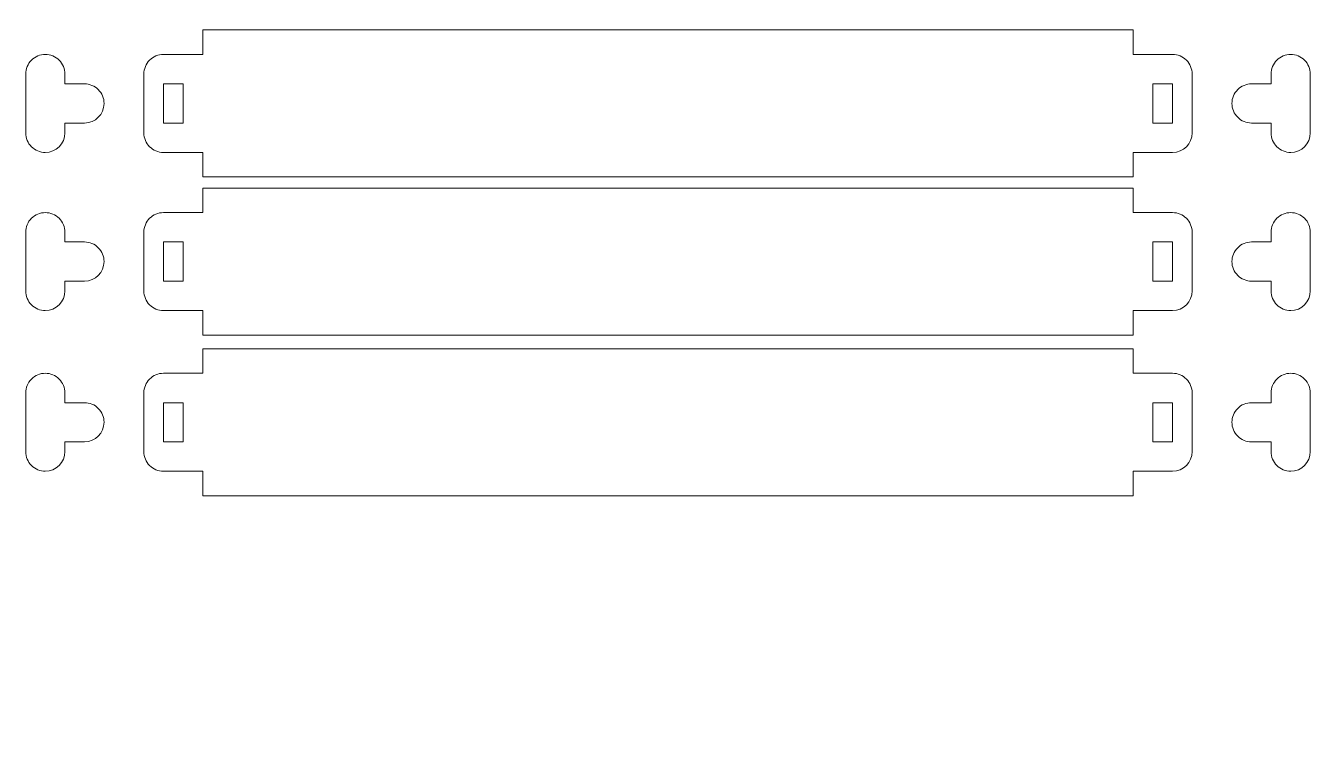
# Model space of a CAD drawing. Header units: millimetres. Extents: x -661 to 660, y -1432 to 519.
# Drawn here: x -605.2 to -343, y -475.4 to -327.9 of the extents above; entities that cross this region are included whole.
import ezdxf

# ---------------------------------------------------------------- set-up
doc = ezdxf.new("R2010")
doc.units = ezdxf.units.MM
doc.header["$MEASUREMENT"] = 0
doc.layers.add('layer 1', color=7, linetype='Continuous')

msp = doc.modelspace()

# ---------------------------------------------------------------- linework, layer by layer
at = {"layer": 'layer 1', "color": 5, "lineweight": 9}
for points, knots in [([(-422.0869, -144.0563), (-422.0869, -155.102), (-431.0412, -164.0563), (-442.0869, -164.0563), (-442.0869, -164.0563), (-453.1326, -164.0564), (-462.0869, -155.1021), (-462.0869, -144.0564), (-462.0869, -144.0564), (-462.0869, -133.0107), (-453.1327, -124.0564), (-442.087, -124.0564), (-442.087, -124.0564), (-431.0413, -124.0563), (-422.087, -133.0106), (-422.0869, -144.0562), (-422.0839, -475.4242), (-422.0869, 518.6857), (-422.0869, -144.0563)], [0, 0, 0, 0, 0.2, 0.2, 0.2, 0.2, 0.4, 0.4, 0.4, 0.4, 0.6, 0.6, 0.6, 0.6, 1, 1, 1, 1.0001, 1.0001, 1.0001, 1.0001]), ([(-371.1007, -333.7741), (-371.1007, -333.7741), (-379.1007, -333.774), (-379.1007, -333.774), (-379.1007, -333.774), (-379.1007, -333.774), (-379.1007, -328.774), (-379.1007, -328.774), (-379.1007, -328.774), (-379.1007, -328.774), (-569.1007, -328.774), (-569.1007, -328.774), (-569.1007, -328.774), (-569.1007, -328.774), (-569.1007, -333.774), (-569.1007, -333.774), (-569.1007, -333.774), (-569.1007, -333.774), (-577.1007, -333.7741), (-577.1007, -333.7741), (-577.1007, -333.7741), (-578.1616, -333.7741), (-579.179, -334.1955), (-579.9291, -334.9456), (-579.9291, -334.9456), (-580.6793, -335.6958), (-581.1007, -336.7132), (-581.1007, -337.774), (-581.1007, -337.774), (-581.1007, -337.774), (-581.1007, -349.774), (-581.1007, -349.774), (-581.1007, -349.774), (-581.1007, -350.8349), (-580.6793, -351.8523), (-579.9291, -352.6025), (-579.9291, -352.6025), (-579.179, -353.3526), (-578.1616, -353.774), (-577.1007, -353.774), (-577.1007, -353.774), (-577.1007, -353.774), (-569.1007, -353.774), (-569.1007, -353.774), (-569.1007, -353.774), (-569.1007, -353.774), (-569.1007, -358.774), (-569.1007, -358.774), (-569.1007, -358.774), (-569.1007, -358.774), (-379.1007, -358.774), (-379.1007, -358.774), (-379.1007, -358.774), (-379.1007, -358.774), (-379.1007, -353.774), (-379.1007, -353.774), (-379.1007, -353.774), (-379.1007, -353.774), (-371.1007, -353.774), (-371.1007, -353.774), (-371.1007, -353.774), (-368.8916, -353.774), (-367.1007, -351.9832), (-367.1007, -349.7741), (-367.1007, -349.7741), (-367.1007, -349.7741), (-367.1007, -337.774), (-367.1007, -337.774), (-367.1007, -337.774), (-367.1007, -336.7132), (-367.5221, -335.6958), (-368.2723, -334.9456), (-368.2723, -334.9456), (-369.0224, -334.1955), (-370.0398, -333.7741), (-371.1007, -333.7741)], [0, 0, 0, 0, 0.05, 0.05, 0.05, 0.05, 0.1, 0.1, 0.1, 0.1, 0.15, 0.15, 0.15, 0.15, 0.2, 0.2, 0.2, 0.2, 0.25, 0.25, 0.25, 0.25, 0.3, 0.3, 0.3, 0.3, 0.35, 0.35, 0.35, 0.35, 0.4, 0.4, 0.4, 0.4, 0.45, 0.45, 0.45, 0.45, 0.5, 0.5, 0.5, 0.5, 0.55, 0.55, 0.55, 0.55, 0.6, 0.6, 0.6, 0.6, 0.65, 0.65, 0.65, 0.65, 0.7, 0.7, 0.7, 0.7, 0.75, 0.75, 0.75, 0.75, 0.8, 0.8, 0.8, 0.8, 0.85, 0.85, 0.85, 0.85, 0.9, 0.9, 0.9, 0.9, 1, 1, 1, 1]), ([(-589.2314, -343.774), (-589.2314, -342.7132), (-589.6528, -341.6958), (-590.403, -340.9456), (-590.403, -340.9456), (-591.1531, -340.1955), (-592.1705, -339.7741), (-593.2314, -339.7741), (-593.2314, -339.7741), (-593.2314, -339.7741), (-597.2314, -339.774), (-597.2314, -339.774), (-597.2314, -339.774), (-597.2314, -339.774), (-597.2314, -337.774), (-597.2314, -337.774), (-597.2314, -337.774), (-597.2314, -336.7132), (-597.6528, -335.6958), (-598.403, -334.9456), (-598.403, -334.9456), (-599.1531, -334.1955), (-600.1705, -333.7741), (-601.2314, -333.7741), (-601.2314, -333.7741), (-602.2923, -333.7741), (-603.3097, -334.1955), (-604.0598, -334.9456), (-604.0598, -334.9456), (-604.81, -335.6958), (-605.2314, -336.7132), (-605.2314, -337.774), (-605.2314, -337.774), (-605.2314, -337.774), (-605.2314, -349.774), (-605.2314, -349.774), (-605.2314, -349.774), (-605.2314, -350.8349), (-604.81, -351.8523), (-604.0598, -352.6025), (-604.0598, -352.6025), (-603.3097, -353.3526), (-602.2923, -353.774), (-601.2314, -353.774), (-601.2314, -353.774), (-599.0223, -353.774), (-597.2314, -351.9832), (-597.2314, -349.7741), (-597.2314, -349.7741), (-597.2314, -349.7741), (-597.2314, -347.774), (-597.2314, -347.774), (-597.2314, -347.774), (-597.2314, -347.774), (-593.2314, -347.774), (-593.2314, -347.774), (-593.2314, -347.774), (-591.0223, -347.774), (-589.2314, -345.9832), (-589.2314, -343.774)], [0, 0, 0, 0, 0.0625, 0.0625, 0.0625, 0.0625, 0.125, 0.125, 0.125, 0.125, 0.1875, 0.1875, 0.1875, 0.1875, 0.25, 0.25, 0.25, 0.25, 0.3125, 0.3125, 0.3125, 0.3125, 0.375, 0.375, 0.375, 0.375, 0.4375, 0.4375, 0.4375, 0.4375, 0.5, 0.5, 0.5, 0.5, 0.5625, 0.5625, 0.5625, 0.5625, 0.625, 0.625, 0.625, 0.625, 0.6875, 0.6875, 0.6875, 0.6875, 0.75, 0.75, 0.75, 0.75, 0.8125, 0.8125, 0.8125, 0.8125, 0.875, 0.875, 0.875, 0.875, 1, 1, 1, 1]), ([(-342.97, -349.7741), (-342.97, -349.7741), (-342.97, -337.774), (-342.97, -337.774), (-342.97, -337.774), (-342.97, -336.7132), (-343.3914, -335.6958), (-344.1416, -334.9456), (-344.1416, -334.9456), (-344.8917, -334.1955), (-345.9091, -333.7741), (-346.97, -333.7741), (-346.97, -333.7741), (-348.0309, -333.7741), (-349.0483, -334.1955), (-349.7984, -334.9456), (-349.7984, -334.9456), (-350.5486, -335.6958), (-350.97, -336.7132), (-350.97, -337.774), (-350.97, -337.774), (-350.97, -337.774), (-350.97, -339.774), (-350.97, -339.774), (-350.97, -339.774), (-350.97, -339.774), (-354.97, -339.7741), (-354.97, -339.7741), (-354.97, -339.7741), (-356.0309, -339.7741), (-357.0483, -340.1955), (-357.7984, -340.9456), (-357.7984, -340.9456), (-358.5486, -341.6958), (-358.97, -342.7132), (-358.97, -343.774), (-358.97, -343.774), (-358.97, -344.8349), (-358.5486, -345.8523), (-357.7984, -346.6025), (-357.7984, -346.6025), (-357.0483, -347.3526), (-356.0309, -347.774), (-354.97, -347.774), (-354.97, -347.774), (-354.97, -347.774), (-350.97, -347.774), (-350.97, -347.774), (-350.97, -347.774), (-350.97, -347.774), (-350.97, -349.774), (-350.97, -349.774), (-350.97, -349.774), (-350.97, -350.8349), (-350.5486, -351.8523), (-349.7984, -352.6025), (-349.7984, -352.6025), (-349.0483, -353.3526), (-348.0309, -353.774), (-346.97, -353.774), (-346.97, -353.774), (-344.7609, -353.774), (-342.97, -351.9832), (-342.97, -349.7741)], [0, 0, 0, 0, 0.05882353, 0.05882353, 0.05882353, 0.05882353, 0.11764706, 0.11764706, 0.11764706, 0.11764706, 0.17647059, 0.17647059, 0.17647059, 0.17647059, 0.23529412, 0.23529412, 0.23529412, 0.23529412, 0.29411765, 0.29411765, 0.29411765, 0.29411765, 0.35294118, 0.35294118, 0.35294118, 0.35294118, 0.41176471, 0.41176471, 0.41176471, 0.41176471, 0.47058824, 0.47058824, 0.47058824, 0.47058824, 0.52941176, 0.52941176, 0.52941176, 0.52941176, 0.58823529, 0.58823529, 0.58823529, 0.58823529, 0.64705882, 0.64705882, 0.64705882, 0.64705882, 0.70588235, 0.70588235, 0.70588235, 0.70588235, 0.76470588, 0.76470588, 0.76470588, 0.76470588, 0.82352941, 0.82352941, 0.82352941, 0.82352941, 0.88235294, 0.88235294, 0.88235294, 0.88235294, 1, 1, 1, 1]), ([(-573.1007, -347.774), (-573.1007, -347.774), (-577.1007, -347.774), (-577.1007, -347.774), (-577.1007, -347.774), (-577.1007, -347.774), (-577.1007, -339.774), (-577.1007, -339.774), (-577.1007, -339.774), (-577.1007, -339.774), (-573.1007, -339.774), (-573.1007, -339.774), (-573.1007, -339.774), (-573.1007, -339.774), (-573.1007, -347.774), (-573.1007, -347.774)], [0, 0, 0, 0, 0.2, 0.2, 0.2, 0.2, 0.4, 0.4, 0.4, 0.4, 0.6, 0.6, 0.6, 0.6, 1, 1, 1, 1]), ([(-375.1007, -347.774), (-375.1007, -347.774), (-371.1007, -347.774), (-371.1007, -347.774), (-371.1007, -347.774), (-371.1007, -347.774), (-371.1007, -339.774), (-371.1007, -339.774), (-371.1007, -339.774), (-371.1007, -339.774), (-375.1007, -339.774), (-375.1007, -339.774), (-375.1007, -339.774), (-375.1007, -339.774), (-375.1007, -347.774), (-375.1007, -347.774)], [0, 0, 0, 0, 0.2, 0.2, 0.2, 0.2, 0.4, 0.4, 0.4, 0.4, 0.6, 0.6, 0.6, 0.6, 1, 1, 1, 1]), ([(-371.1007, -366.0533), (-371.1007, -366.0533), (-379.1007, -366.0532), (-379.1007, -366.0532), (-379.1007, -366.0532), (-379.1007, -366.0532), (-379.1007, -361.0532), (-379.1007, -361.0532), (-379.1007, -361.0532), (-379.1007, -361.0532), (-569.1007, -361.0532), (-569.1007, -361.0532), (-569.1007, -361.0532), (-569.1007, -361.0532), (-569.1007, -366.0532), (-569.1007, -366.0532), (-569.1007, -366.0532), (-569.1007, -366.0532), (-577.1007, -366.0533), (-577.1007, -366.0533), (-577.1007, -366.0533), (-578.1616, -366.0533), (-579.179, -366.4747), (-579.9291, -367.2248), (-579.9291, -367.2248), (-580.6793, -367.975), (-581.1007, -368.9924), (-581.1007, -370.0532), (-581.1007, -370.0532), (-581.1007, -370.0532), (-581.1007, -382.0532), (-581.1007, -382.0532), (-581.1007, -382.0532), (-581.1007, -383.1141), (-580.6793, -384.1315), (-579.9291, -384.8817), (-579.9291, -384.8817), (-579.179, -385.6318), (-578.1616, -386.0532), (-577.1007, -386.0532), (-577.1007, -386.0532), (-577.1007, -386.0532), (-569.1007, -386.0532), (-569.1007, -386.0532), (-569.1007, -386.0532), (-569.1007, -386.0532), (-569.1007, -391.0532), (-569.1007, -391.0532), (-569.1007, -391.0532), (-569.1007, -391.0532), (-379.1007, -391.0532), (-379.1007, -391.0532), (-379.1007, -391.0532), (-379.1007, -391.0532), (-379.1007, -386.0532), (-379.1007, -386.0532), (-379.1007, -386.0532), (-379.1007, -386.0532), (-371.1007, -386.0532), (-371.1007, -386.0532), (-371.1007, -386.0532), (-368.8916, -386.0532), (-367.1007, -384.2624), (-367.1007, -382.0533), (-367.1007, -382.0533), (-367.1007, -382.0533), (-367.1007, -370.0532), (-367.1007, -370.0532), (-367.1007, -370.0532), (-367.1007, -368.9924), (-367.5221, -367.975), (-368.2723, -367.2248), (-368.2723, -367.2248), (-369.0224, -366.4747), (-370.0398, -366.0533), (-371.1007, -366.0533)], [0, 0, 0, 0, 0.05, 0.05, 0.05, 0.05, 0.1, 0.1, 0.1, 0.1, 0.15, 0.15, 0.15, 0.15, 0.2, 0.2, 0.2, 0.2, 0.25, 0.25, 0.25, 0.25, 0.3, 0.3, 0.3, 0.3, 0.35, 0.35, 0.35, 0.35, 0.4, 0.4, 0.4, 0.4, 0.45, 0.45, 0.45, 0.45, 0.5, 0.5, 0.5, 0.5, 0.55, 0.55, 0.55, 0.55, 0.6, 0.6, 0.6, 0.6, 0.65, 0.65, 0.65, 0.65, 0.7, 0.7, 0.7, 0.7, 0.75, 0.75, 0.75, 0.75, 0.8, 0.8, 0.8, 0.8, 0.85, 0.85, 0.85, 0.85, 0.9, 0.9, 0.9, 0.9, 1, 1, 1, 1]), ([(-589.2314, -376.0532), (-589.2314, -374.9924), (-589.6528, -373.975), (-590.403, -373.2248), (-590.403, -373.2248), (-591.1531, -372.4747), (-592.1705, -372.0533), (-593.2314, -372.0533), (-593.2314, -372.0533), (-593.2314, -372.0533), (-597.2314, -372.0532), (-597.2314, -372.0532), (-597.2314, -372.0532), (-597.2314, -372.0532), (-597.2314, -370.0532), (-597.2314, -370.0532), (-597.2314, -370.0532), (-597.2314, -368.9924), (-597.6528, -367.975), (-598.403, -367.2248), (-598.403, -367.2248), (-599.1531, -366.4747), (-600.1705, -366.0533), (-601.2314, -366.0533), (-601.2314, -366.0533), (-602.2923, -366.0533), (-603.3097, -366.4747), (-604.0598, -367.2248), (-604.0598, -367.2248), (-604.81, -367.975), (-605.2314, -368.9924), (-605.2314, -370.0532), (-605.2314, -370.0532), (-605.2314, -370.0532), (-605.2314, -382.0532), (-605.2314, -382.0532), (-605.2314, -382.0532), (-605.2314, -383.1141), (-604.81, -384.1315), (-604.0598, -384.8817), (-604.0598, -384.8817), (-603.3097, -385.6318), (-602.2923, -386.0532), (-601.2314, -386.0532), (-601.2314, -386.0532), (-599.0223, -386.0532), (-597.2314, -384.2624), (-597.2314, -382.0533), (-597.2314, -382.0533), (-597.2314, -382.0533), (-597.2314, -380.0532), (-597.2314, -380.0532), (-597.2314, -380.0532), (-597.2314, -380.0532), (-593.2314, -380.0532), (-593.2314, -380.0532), (-593.2314, -380.0532), (-591.0223, -380.0532), (-589.2314, -378.2624), (-589.2314, -376.0532)], [0, 0, 0, 0, 0.0625, 0.0625, 0.0625, 0.0625, 0.125, 0.125, 0.125, 0.125, 0.1875, 0.1875, 0.1875, 0.1875, 0.25, 0.25, 0.25, 0.25, 0.3125, 0.3125, 0.3125, 0.3125, 0.375, 0.375, 0.375, 0.375, 0.4375, 0.4375, 0.4375, 0.4375, 0.5, 0.5, 0.5, 0.5, 0.5625, 0.5625, 0.5625, 0.5625, 0.625, 0.625, 0.625, 0.625, 0.6875, 0.6875, 0.6875, 0.6875, 0.75, 0.75, 0.75, 0.75, 0.8125, 0.8125, 0.8125, 0.8125, 0.875, 0.875, 0.875, 0.875, 1, 1, 1, 1]), ([(-342.97, -382.0533), (-342.97, -382.0533), (-342.97, -370.0532), (-342.97, -370.0532), (-342.97, -370.0532), (-342.97, -368.9924), (-343.3914, -367.975), (-344.1416, -367.2248), (-344.1416, -367.2248), (-344.8917, -366.4747), (-345.9091, -366.0533), (-346.97, -366.0533), (-346.97, -366.0533), (-348.0309, -366.0533), (-349.0483, -366.4747), (-349.7984, -367.2248), (-349.7984, -367.2248), (-350.5486, -367.975), (-350.97, -368.9924), (-350.97, -370.0532), (-350.97, -370.0532), (-350.97, -370.0532), (-350.97, -372.0532), (-350.97, -372.0532), (-350.97, -372.0532), (-350.97, -372.0532), (-354.97, -372.0533), (-354.97, -372.0533), (-354.97, -372.0533), (-356.0309, -372.0533), (-357.0483, -372.4747), (-357.7984, -373.2248), (-357.7984, -373.2248), (-358.5486, -373.975), (-358.97, -374.9924), (-358.97, -376.0532), (-358.97, -376.0532), (-358.97, -377.1141), (-358.5486, -378.1315), (-357.7984, -378.8817), (-357.7984, -378.8817), (-357.0483, -379.6318), (-356.0309, -380.0532), (-354.97, -380.0532), (-354.97, -380.0532), (-354.97, -380.0532), (-350.97, -380.0532), (-350.97, -380.0532), (-350.97, -380.0532), (-350.97, -380.0532), (-350.97, -382.0532), (-350.97, -382.0532), (-350.97, -382.0532), (-350.97, -383.1141), (-350.5486, -384.1315), (-349.7984, -384.8817), (-349.7984, -384.8817), (-349.0483, -385.6318), (-348.0309, -386.0532), (-346.97, -386.0532), (-346.97, -386.0532), (-344.7609, -386.0532), (-342.97, -384.2624), (-342.97, -382.0533)], [0, 0, 0, 0, 0.05882353, 0.05882353, 0.05882353, 0.05882353, 0.11764706, 0.11764706, 0.11764706, 0.11764706, 0.17647059, 0.17647059, 0.17647059, 0.17647059, 0.23529412, 0.23529412, 0.23529412, 0.23529412, 0.29411765, 0.29411765, 0.29411765, 0.29411765, 0.35294118, 0.35294118, 0.35294118, 0.35294118, 0.41176471, 0.41176471, 0.41176471, 0.41176471, 0.47058824, 0.47058824, 0.47058824, 0.47058824, 0.52941176, 0.52941176, 0.52941176, 0.52941176, 0.58823529, 0.58823529, 0.58823529, 0.58823529, 0.64705882, 0.64705882, 0.64705882, 0.64705882, 0.70588235, 0.70588235, 0.70588235, 0.70588235, 0.76470588, 0.76470588, 0.76470588, 0.76470588, 0.82352941, 0.82352941, 0.82352941, 0.82352941, 0.88235294, 0.88235294, 0.88235294, 0.88235294, 1, 1, 1, 1]), ([(-573.1007, -380.0532), (-573.1007, -380.0532), (-577.1007, -380.0532), (-577.1007, -380.0532), (-577.1007, -380.0532), (-577.1007, -380.0532), (-577.1007, -372.0532), (-577.1007, -372.0532), (-577.1007, -372.0532), (-577.1007, -372.0532), (-573.1007, -372.0532), (-573.1007, -372.0532), (-573.1007, -372.0532), (-573.1007, -372.0532), (-573.1007, -380.0532), (-573.1007, -380.0532)], [0, 0, 0, 0, 0.2, 0.2, 0.2, 0.2, 0.4, 0.4, 0.4, 0.4, 0.6, 0.6, 0.6, 0.6, 1, 1, 1, 1]), ([(-375.1007, -380.0532), (-375.1007, -380.0532), (-371.1007, -380.0532), (-371.1007, -380.0532), (-371.1007, -380.0532), (-371.1007, -380.0532), (-371.1007, -372.0532), (-371.1007, -372.0532), (-371.1007, -372.0532), (-371.1007, -372.0532), (-375.1007, -372.0532), (-375.1007, -372.0532), (-375.1007, -372.0532), (-375.1007, -372.0532), (-375.1007, -380.0532), (-375.1007, -380.0532)], [0, 0, 0, 0, 0.2, 0.2, 0.2, 0.2, 0.4, 0.4, 0.4, 0.4, 0.6, 0.6, 0.6, 0.6, 1, 1, 1, 1]), ([(-371.1007, -398.8617), (-371.1007, -398.8617), (-379.1007, -398.8616), (-379.1007, -398.8616), (-379.1007, -398.8616), (-379.1007, -398.8616), (-379.1007, -393.8616), (-379.1007, -393.8616), (-379.1007, -393.8616), (-379.1007, -393.8616), (-569.1007, -393.8616), (-569.1007, -393.8616), (-569.1007, -393.8616), (-569.1007, -393.8616), (-569.1007, -398.8616), (-569.1007, -398.8616), (-569.1007, -398.8616), (-569.1007, -398.8616), (-577.1007, -398.8617), (-577.1007, -398.8617), (-577.1007, -398.8617), (-578.1616, -398.8617), (-579.179, -399.2831), (-579.9291, -400.0332), (-579.9291, -400.0332), (-580.6793, -400.7834), (-581.1007, -401.8008), (-581.1007, -402.8616), (-581.1007, -402.8616), (-581.1007, -402.8616), (-581.1007, -414.8616), (-581.1007, -414.8616), (-581.1007, -414.8616), (-581.1007, -415.9225), (-580.6793, -416.9399), (-579.9291, -417.6901), (-579.9291, -417.6901), (-579.179, -418.4402), (-578.1616, -418.8616), (-577.1007, -418.8616), (-577.1007, -418.8616), (-577.1007, -418.8616), (-569.1007, -418.8616), (-569.1007, -418.8616), (-569.1007, -418.8616), (-569.1007, -418.8616), (-569.1007, -423.8616), (-569.1007, -423.8616), (-569.1007, -423.8616), (-569.1007, -423.8616), (-379.1007, -423.8616), (-379.1007, -423.8616), (-379.1007, -423.8616), (-379.1007, -423.8616), (-379.1007, -418.8616), (-379.1007, -418.8616), (-379.1007, -418.8616), (-379.1007, -418.8616), (-371.1007, -418.8616), (-371.1007, -418.8616), (-371.1007, -418.8616), (-368.8916, -418.8616), (-367.1007, -417.0708), (-367.1007, -414.8617), (-367.1007, -414.8617), (-367.1007, -414.8617), (-367.1007, -402.8616), (-367.1007, -402.8616), (-367.1007, -402.8616), (-367.1007, -401.8008), (-367.5221, -400.7834), (-368.2723, -400.0332), (-368.2723, -400.0332), (-369.0224, -399.2831), (-370.0398, -398.8617), (-371.1007, -398.8617)], [0, 0, 0, 0, 0.05, 0.05, 0.05, 0.05, 0.1, 0.1, 0.1, 0.1, 0.15, 0.15, 0.15, 0.15, 0.2, 0.2, 0.2, 0.2, 0.25, 0.25, 0.25, 0.25, 0.3, 0.3, 0.3, 0.3, 0.35, 0.35, 0.35, 0.35, 0.4, 0.4, 0.4, 0.4, 0.45, 0.45, 0.45, 0.45, 0.5, 0.5, 0.5, 0.5, 0.55, 0.55, 0.55, 0.55, 0.6, 0.6, 0.6, 0.6, 0.65, 0.65, 0.65, 0.65, 0.7, 0.7, 0.7, 0.7, 0.75, 0.75, 0.75, 0.75, 0.8, 0.8, 0.8, 0.8, 0.85, 0.85, 0.85, 0.85, 0.9, 0.9, 0.9, 0.9, 1, 1, 1, 1]), ([(-589.2314, -408.8616), (-589.2314, -407.8008), (-589.6528, -406.7834), (-590.403, -406.0332), (-590.403, -406.0332), (-591.1531, -405.2831), (-592.1705, -404.8617), (-593.2314, -404.8617), (-593.2314, -404.8617), (-593.2314, -404.8617), (-597.2314, -404.8616), (-597.2314, -404.8616), (-597.2314, -404.8616), (-597.2314, -404.8616), (-597.2314, -402.8616), (-597.2314, -402.8616), (-597.2314, -402.8616), (-597.2314, -401.8008), (-597.6528, -400.7834), (-598.403, -400.0332), (-598.403, -400.0332), (-599.1531, -399.2831), (-600.1705, -398.8617), (-601.2314, -398.8617), (-601.2314, -398.8617), (-602.2923, -398.8617), (-603.3097, -399.2831), (-604.0598, -400.0332), (-604.0598, -400.0332), (-604.81, -400.7834), (-605.2314, -401.8008), (-605.2314, -402.8616), (-605.2314, -402.8616), (-605.2314, -402.8616), (-605.2314, -414.8616), (-605.2314, -414.8616), (-605.2314, -414.8616), (-605.2314, -415.9225), (-604.81, -416.9399), (-604.0598, -417.6901), (-604.0598, -417.6901), (-603.3097, -418.4402), (-602.2923, -418.8616), (-601.2314, -418.8616), (-601.2314, -418.8616), (-599.0223, -418.8616), (-597.2314, -417.0708), (-597.2314, -414.8617), (-597.2314, -414.8617), (-597.2314, -414.8617), (-597.2314, -412.8616), (-597.2314, -412.8616), (-597.2314, -412.8616), (-597.2314, -412.8616), (-593.2314, -412.8616), (-593.2314, -412.8616), (-593.2314, -412.8616), (-591.0223, -412.8616), (-589.2314, -411.0708), (-589.2314, -408.8616)], [0, 0, 0, 0, 0.0625, 0.0625, 0.0625, 0.0625, 0.125, 0.125, 0.125, 0.125, 0.1875, 0.1875, 0.1875, 0.1875, 0.25, 0.25, 0.25, 0.25, 0.3125, 0.3125, 0.3125, 0.3125, 0.375, 0.375, 0.375, 0.375, 0.4375, 0.4375, 0.4375, 0.4375, 0.5, 0.5, 0.5, 0.5, 0.5625, 0.5625, 0.5625, 0.5625, 0.625, 0.625, 0.625, 0.625, 0.6875, 0.6875, 0.6875, 0.6875, 0.75, 0.75, 0.75, 0.75, 0.8125, 0.8125, 0.8125, 0.8125, 0.875, 0.875, 0.875, 0.875, 1, 1, 1, 1]), ([(-342.97, -414.8617), (-342.97, -414.8617), (-342.97, -402.8616), (-342.97, -402.8616), (-342.97, -402.8616), (-342.97, -401.8008), (-343.3914, -400.7834), (-344.1416, -400.0332), (-344.1416, -400.0332), (-344.8917, -399.2831), (-345.9091, -398.8617), (-346.97, -398.8617), (-346.97, -398.8617), (-348.0309, -398.8617), (-349.0483, -399.2831), (-349.7984, -400.0332), (-349.7984, -400.0332), (-350.5486, -400.7834), (-350.97, -401.8008), (-350.97, -402.8616), (-350.97, -402.8616), (-350.97, -402.8616), (-350.97, -404.8616), (-350.97, -404.8616), (-350.97, -404.8616), (-350.97, -404.8616), (-354.97, -404.8617), (-354.97, -404.8617), (-354.97, -404.8617), (-356.0309, -404.8617), (-357.0483, -405.2831), (-357.7984, -406.0332), (-357.7984, -406.0332), (-358.5486, -406.7834), (-358.97, -407.8008), (-358.97, -408.8616), (-358.97, -408.8616), (-358.97, -409.9225), (-358.5486, -410.9399), (-357.7984, -411.6901), (-357.7984, -411.6901), (-357.0483, -412.4402), (-356.0309, -412.8616), (-354.97, -412.8616), (-354.97, -412.8616), (-354.97, -412.8616), (-350.97, -412.8616), (-350.97, -412.8616), (-350.97, -412.8616), (-350.97, -412.8616), (-350.97, -414.8616), (-350.97, -414.8616), (-350.97, -414.8616), (-350.97, -415.9225), (-350.5486, -416.9399), (-349.7984, -417.6901), (-349.7984, -417.6901), (-349.0483, -418.4402), (-348.0309, -418.8616), (-346.97, -418.8616), (-346.97, -418.8616), (-344.7609, -418.8616), (-342.97, -417.0708), (-342.97, -414.8617)], [0, 0, 0, 0, 0.05882353, 0.05882353, 0.05882353, 0.05882353, 0.11764706, 0.11764706, 0.11764706, 0.11764706, 0.17647059, 0.17647059, 0.17647059, 0.17647059, 0.23529412, 0.23529412, 0.23529412, 0.23529412, 0.29411765, 0.29411765, 0.29411765, 0.29411765, 0.35294118, 0.35294118, 0.35294118, 0.35294118, 0.41176471, 0.41176471, 0.41176471, 0.41176471, 0.47058824, 0.47058824, 0.47058824, 0.47058824, 0.52941176, 0.52941176, 0.52941176, 0.52941176, 0.58823529, 0.58823529, 0.58823529, 0.58823529, 0.64705882, 0.64705882, 0.64705882, 0.64705882, 0.70588235, 0.70588235, 0.70588235, 0.70588235, 0.76470588, 0.76470588, 0.76470588, 0.76470588, 0.82352941, 0.82352941, 0.82352941, 0.82352941, 0.88235294, 0.88235294, 0.88235294, 0.88235294, 1, 1, 1, 1]), ([(-573.1007, -412.8616), (-573.1007, -412.8616), (-577.1007, -412.8616), (-577.1007, -412.8616), (-577.1007, -412.8616), (-577.1007, -412.8616), (-577.1007, -404.8616), (-577.1007, -404.8616), (-577.1007, -404.8616), (-577.1007, -404.8616), (-573.1007, -404.8616), (-573.1007, -404.8616), (-573.1007, -404.8616), (-573.1007, -404.8616), (-573.1007, -412.8616), (-573.1007, -412.8616)], [0, 0, 0, 0, 0.2, 0.2, 0.2, 0.2, 0.4, 0.4, 0.4, 0.4, 0.6, 0.6, 0.6, 0.6, 1, 1, 1, 1]), ([(-375.1007, -412.8616), (-375.1007, -412.8616), (-371.1007, -412.8616), (-371.1007, -412.8616), (-371.1007, -412.8616), (-371.1007, -412.8616), (-371.1007, -404.8616), (-371.1007, -404.8616), (-371.1007, -404.8616), (-371.1007, -404.8616), (-375.1007, -404.8616), (-375.1007, -404.8616), (-375.1007, -404.8616), (-375.1007, -404.8616), (-375.1007, -412.8616), (-375.1007, -412.8616)], [0, 0, 0, 0, 0.2, 0.2, 0.2, 0.2, 0.4, 0.4, 0.4, 0.4, 0.6, 0.6, 0.6, 0.6, 1, 1, 1, 1])]:
    msp.add_open_spline(points, degree=3, knots=knots, dxfattribs=at)

doc.saveas('drawing.dxf')
